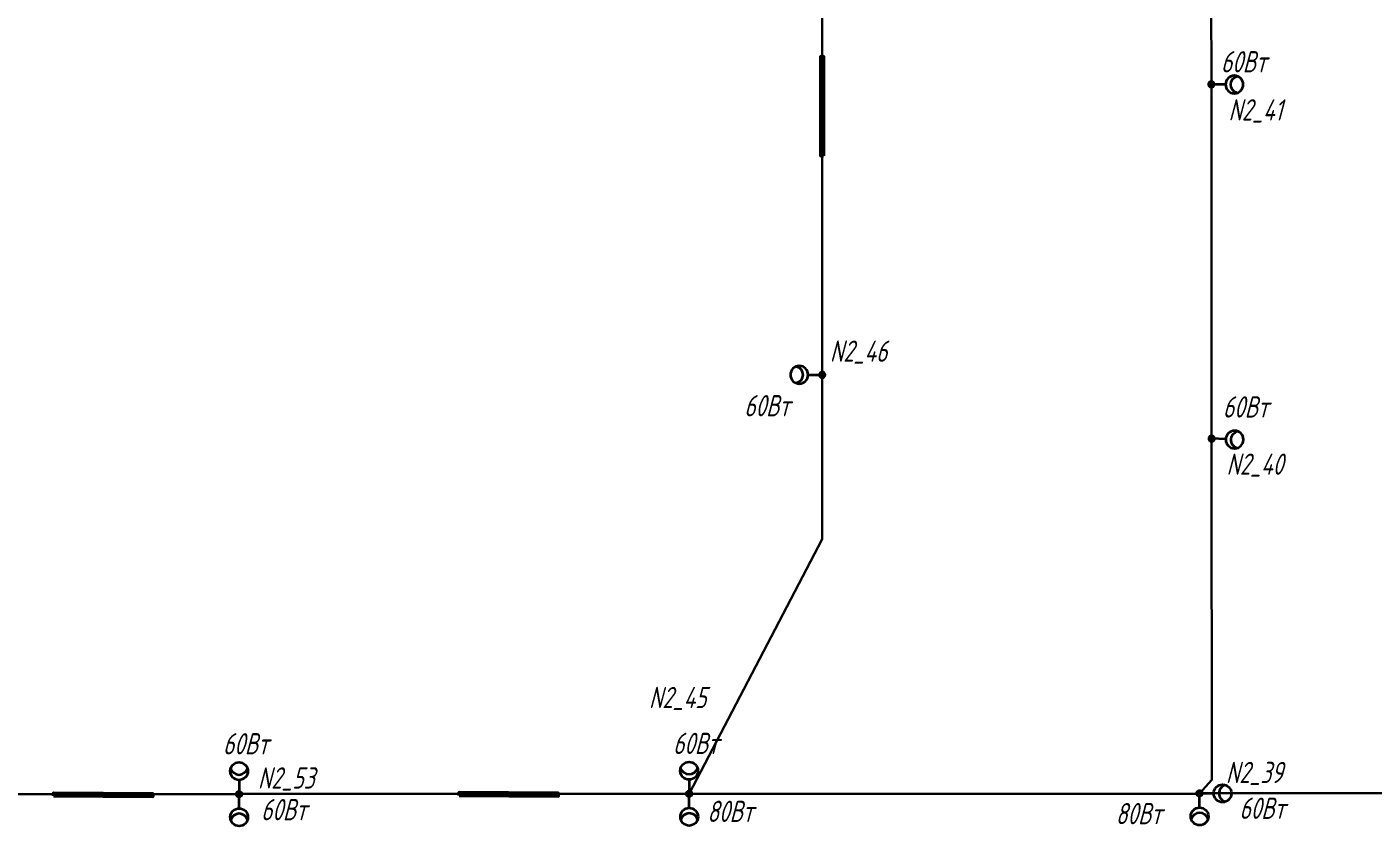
# Model space of a CAD drawing. Header units: millimetres. Extents: x 103153592 to 103552214, y 104936672 to 105182102.
# Drawn here: x 103246442 to 103341489, y 105002346 to 105058740 of the extents above; entities that cross this region are included whole.
import ezdxf

# ---------------------------------------------------------------- set-up
doc = ezdxf.new("R2010")
doc.units = ezdxf.units.MM
doc.linetypes.add('CONTINOUS', pattern=[0])
for name, color, linetype, lineweight in [('_ПР_НО', 10, 'Continuous', 30), ('ЭО_Воздушная линия', 10, 'Continuous', 35), ('ЭО_Кабельная линия', 3, 'ID_N', 30), ('ЭО_Пл_Опора', 10, 'Continuous', 35), ('ЭО_Пл_Опора_Светильники', 10, 'Continuous', 35), ('ЭО_Пл_Светильники', 10, 'Continuous', 25), ('ЭО_Пл_Светильники_Текст', 10, 'Continuous', 20)]:
    doc.layers.add(name, color=color, linetype=linetype, lineweight=lineweight)
doc.styles.add('ПБГС', font='simplex.shx', dxfattribs={"width": 0.8, "oblique": 15})
doc.linetypes.add('ID_N', pattern='A,0,3,-3,["N",ПБГС,S=1.2,R=0,X=-1,Y=-0.5],-3,6', length=15)

# ---------------------------------------------------------------- blocks, each defined once
blk = doc.blocks.new('промежуточная')
h = blk.add_hatch(color=255)
edge = h.paths.add_edge_path()
edge.add_arc((0, 0), 0.833, 0, 360)
at = {"lineweight": 30}
blk.add_circle((0, 0), 0.833, dxfattribs=at)
blk = doc.blocks.new('*U86')
at = {"layer": 'ЭО_Пл_Светильники'}
blk.add_line((0, 2), (0, 0), dxfattribs=at)
at = {"layer": 'ЭО_Пл_Светильники', "linetype": 'ByBlock', "xscale": 250, "yscale": 250, "zscale": 250}
blk.add_blockref('промежуточная', (0, 0), dxfattribs=at)
at = {"style": 'ПБГС', "oblique": 15, "width": 0.7, "flags": 1}
blk.add_attdef('NAME', (0, -6), '', height=3.5, dxfattribs=at)
at = {"layer": 'ЭО_Пл_Светильники_Текст', "style": 'ПБГС', "oblique": 15, "width": 0.7, "flags": 1}
for tag, p in [('TYPE', (0, 0)), ('MANUFACTURER', (0, -12)), ('SPECIFICATION_SECTION', (0, -18)), ('POWER', (0, -24)), ('GROUP', (0, -30))]:
    blk.add_attdef(tag, p, '', height=3.5, dxfattribs=at)
at = {"layer": 'ЭО_Пл_Светильники_Текст', "style": 'ПБГС', "oblique": 15, "width": 0.7}
blk.add_attdef('N_PYLON', (1208, -2548), '', height=1500, dxfattribs=at)
blk = doc.blocks.new('*U31')
at = {"layer": 'ЭО_Пл_Светильники'}
blk.add_line((0, 2), (0, 0), dxfattribs=at)
at = {"layer": 'ЭО_Пл_Светильники', "linetype": 'ByBlock', "xscale": 250, "yscale": 250, "zscale": 250}
blk.add_blockref('промежуточная', (0, 0), dxfattribs=at)
at = {"style": 'ПБГС', "oblique": 15, "width": 0.7, "flags": 1}
blk.add_attdef('NAME', (0, -6), '', height=3.5, dxfattribs=at)
at = {"layer": 'ЭО_Пл_Светильники_Текст', "style": 'ПБГС', "oblique": 15, "width": 0.7}
blk.add_attdef('N_PYLON', (1860, 726), '', height=1500, dxfattribs=at)
at = {"layer": 'ЭО_Пл_Светильники_Текст', "style": 'ПБГС', "oblique": 15, "width": 0.7, "flags": 1}
for tag, p in [('TYPE', (0, 0)), ('MANUFACTURER', (0, -12)), ('SPECIFICATION_SECTION', (0, -18)), ('POWER', (0, -24)), ('GROUP', (0, -30))]:
    blk.add_attdef(tag, p, '', height=3.5, dxfattribs=at)
blk = doc.blocks.new('*U32')
at = {"layer": 'ЭО_Пл_Светильники'}
blk.add_line((0, 2), (0, 0), dxfattribs=at)
at = {"layer": 'ЭО_Пл_Светильники', "linetype": 'ByBlock', "xscale": 250, "yscale": 250, "zscale": 250}
blk.add_blockref('промежуточная', (0, 0), dxfattribs=at)
at = {"style": 'ПБГС', "oblique": 15, "width": 0.7, "flags": 1}
blk.add_attdef('NAME', (0, -6), '', height=3.5, dxfattribs=at)
at = {"layer": 'ЭО_Пл_Светильники_Текст', "style": 'ПБГС', "oblique": 15, "width": 0.7}
blk.add_attdef('N_PYLON', (-2834, 6045), '', height=1500, dxfattribs=at)
at = {"layer": 'ЭО_Пл_Светильники_Текст', "style": 'ПБГС', "oblique": 15, "width": 0.7, "flags": 1}
for tag, p in [('TYPE', (0, 0)), ('MANUFACTURER', (0, -12)), ('SPECIFICATION_SECTION', (0, -18)), ('POWER', (0, -24)), ('GROUP', (0, -30))]:
    blk.add_attdef(tag, p, '', height=3.5, dxfattribs=at)
blk = doc.blocks.new('*U4')
at = {"layer": 'ЭО_Пл_Светильники'}
blk.add_line((0, 2), (0, 0), dxfattribs=at)
at = {"layer": 'ЭО_Пл_Светильники', "linetype": 'ByBlock', "xscale": 250, "yscale": 250, "zscale": 250}
blk.add_blockref('промежуточная', (0, 0), dxfattribs=at)
at = {"style": 'ПБГС', "oblique": 15, "width": 0.7, "flags": 1}
blk.add_attdef('NAME', (0, -6), '', height=3.5, dxfattribs=at)
at = {"layer": 'ЭО_Пл_Светильники_Текст', "style": 'ПБГС', "oblique": 15, "width": 0.7}
blk.add_attdef('N_PYLON', (539, 925), '', height=1500, dxfattribs=at)
at = {"layer": 'ЭО_Пл_Светильники_Текст', "style": 'ПБГС', "oblique": 15, "width": 0.7, "flags": 1}
for tag, p in [('TYPE', (0, 0)), ('MANUFACTURER', (0, -12)), ('SPECIFICATION_SECTION', (0, -18)), ('POWER', (0, -24)), ('GROUP', (0, -30))]:
    blk.add_attdef(tag, p, '', height=3.5, dxfattribs=at)
blk = doc.blocks.new('*U35')
at = {"layer": 'ЭО_Пл_Светильники'}
blk.add_line((0, 2), (0, 0), dxfattribs=at)
at = {"layer": 'ЭО_Пл_Светильники', "linetype": 'ByBlock', "xscale": 250, "yscale": 250, "zscale": 250}
blk.add_blockref('промежуточная', (0, 0), dxfattribs=at)
at = {"style": 'ПБГС', "oblique": 15, "width": 0.7, "flags": 1}
blk.add_attdef('NAME', (0, -6), '', height=3.5, dxfattribs=at)
at = {"layer": 'ЭО_Пл_Светильники_Текст', "style": 'ПБГС', "oblique": 15, "width": 0.7}
blk.add_attdef('N_PYLON', (1328, 394), '', height=1500, dxfattribs=at)
at = {"layer": 'ЭО_Пл_Светильники_Текст', "style": 'ПБГС', "oblique": 15, "width": 0.7, "flags": 1}
for tag, p in [('TYPE', (0, 0)), ('MANUFACTURER', (0, -12)), ('SPECIFICATION_SECTION', (0, -18)), ('POWER', (0, -24)), ('GROUP', (0, -30))]:
    blk.add_attdef(tag, p, '', height=3.5, dxfattribs=at)
blk = doc.blocks.new('*U88')
at = {"layer": 'ЭО_Пл_Светильники'}
blk.add_line((0, 2), (0, 0), dxfattribs=at)
at = {"layer": 'ЭО_Пл_Светильники', "linetype": 'ByBlock', "xscale": 250, "yscale": 250, "zscale": 250}
blk.add_blockref('промежуточная', (0, 0), dxfattribs=at)
at = {"style": 'ПБГС', "oblique": 15, "width": 0.7, "flags": 1}
blk.add_attdef('NAME', (0, -6), '', height=3.5, dxfattribs=at)
at = {"layer": 'ЭО_Пл_Светильники_Текст', "style": 'ПБГС', "oblique": 15, "width": 0.7, "flags": 1}
for tag, p in [('TYPE', (0, 0)), ('MANUFACTURER', (0, -12)), ('SPECIFICATION_SECTION', (0, -18)), ('POWER', (0, -24)), ('GROUP', (0, -30))]:
    blk.add_attdef(tag, p, '', height=3.5, dxfattribs=at)
at = {"layer": 'ЭО_Пл_Светильники_Текст', "style": 'ПБГС', "oblique": 15, "width": 0.7}
blk.add_attdef('N_PYLON', (1049, -2548), '', height=1500, dxfattribs=at)
blk = doc.blocks.new('*U17')
at = {"layer": 'ЭО_Пл_Опора_Светильники'}
h = blk.add_hatch(color=256, dxfattribs=at)
h.dxf.hatch_style = 1
h.paths.add_polyline_path([(1, -199, 1), (-1, 199, 1)])
blk.add_line((1000, 5), (0, 0), dxfattribs=at)
for centre, radius in [((0, 0), 199), ((1625, 9), 625)]:
    blk.add_circle(centre, radius, dxfattribs=at)
blk.add_arc((2000, 11), 625, 107.77112, 252.85591, dxfattribs=at)
at = {"style": 'ПБГС', "oblique": 15, "width": 0.7, "flags": 1}
for tag, p, height in [('TYPE', (-1704, -2539), 525000), ('NAME', (0, -3506), 875), ('MANUFACTURER', (0, -5006), 875), ('SPECIFICATION_SECTION', (0, -6506), 875), ('GROUP', (0, -9506), 875)]:
    blk.add_attdef(tag, p, '', height=height, dxfattribs=at)
at = {"layer": 'ЭО_Пл_Светильники_Текст', "style": 'ПБГС', "oblique": 15, "width": 0.7}
blk.add_attdef('POWER', (672, -848), '', height=1500, dxfattribs=at)
blk = doc.blocks.new('*U29')
at = {"layer": 'ЭО_Пл_Опора_Светильники'}
h = blk.add_hatch(color=256, dxfattribs=at)
h.dxf.hatch_style = 1
h.paths.add_polyline_path([(8, -199, 1), (-8, 199, 1)])
blk.add_line((999, 39), (0, 0), dxfattribs=at)
for centre, radius in [((0, 0), 199), ((1624, 64), 625)]:
    blk.add_circle(centre, radius, dxfattribs=at)
blk.add_arc((1998, 79), 625, 109.71069, 254.79548, dxfattribs=at)
at = {"style": 'ПБГС', "oblique": 15, "width": 0.7, "flags": 1}
for tag, p, height in [('TYPE', (-1704, -2539), 525000), ('NAME', (0, -3506), 875), ('MANUFACTURER', (0, -5006), 875), ('SPECIFICATION_SECTION', (0, -6506), 875), ('GROUP', (0, -9506), 875)]:
    blk.add_attdef(tag, p, '', height=height, dxfattribs=at)
at = {"layer": 'ЭО_Пл_Светильники_Текст', "style": 'ПБГС', "oblique": 15, "width": 0.7}
blk.add_attdef('POWER', (788, -1489), '', height=1500, dxfattribs=at)
blk = doc.blocks.new('*U13')
at = {"layer": 'ЭО_Пл_Опора_Светильники'}
h = blk.add_hatch(color=256, dxfattribs=at)
h.dxf.hatch_style = 1
h.paths.add_polyline_path([(-1, 199, 1), (1, -199, 1)])
blk.add_line((-1000, -3), (0, 0), dxfattribs=at)
for centre, radius in [((-1625, -4), 625), ((0, 0), 199)]:
    blk.add_circle(centre, radius, dxfattribs=at)
blk.add_arc((-2000, -5), 625, 287.60753, 72.69232, dxfattribs=at)
at = {"style": 'ПБГС', "oblique": 15, "width": 0.7, "flags": 1}
for tag, p, height in [('TYPE', (-1704, -2539), 525000), ('NAME', (0, -3506), 875), ('MANUFACTURER', (0, -5006), 875), ('SPECIFICATION_SECTION', (0, -6506), 875), ('GROUP', (0, -9506), 875)]:
    blk.add_attdef(tag, p, '', height=height, dxfattribs=at)
at = {"layer": 'ЭО_Пл_Светильники_Текст', "style": 'ПБГС', "oblique": 15, "width": 0.7}
blk.add_attdef('POWER', (-5512, 2927), '', height=1500, dxfattribs=at)
blk = doc.blocks.new('*U39')
at = {"layer": 'ЭО_Пл_Опора_Светильники'}
h = blk.add_hatch(color=256, dxfattribs=at)
h.dxf.hatch_style = 1
h.paths.add_polyline_path([(-199, -1, 1), (199, 1, 1)])
blk.add_line((4, -1000), (0, 0), dxfattribs=at)
for centre, radius in [((0, 0), 199), ((7, -1625), 625)]:
    blk.add_circle(centre, radius, dxfattribs=at)
blk.add_arc((8, -2000), 625, 17.69341, 162.77821, dxfattribs=at)
at = {"style": 'ПБГС', "oblique": 15, "width": 0.7, "flags": 1}
for tag, p, height in [('TYPE', (-1704, -2539), 525000), ('NAME', (0, -3506), 875), ('MANUFACTURER', (0, -5006), 875), ('SPECIFICATION_SECTION', (0, -6506), 875), ('GROUP', (0, -9506), 875)]:
    blk.add_attdef(tag, p, '', height=height, dxfattribs=at)
at = {"layer": 'ЭО_Пл_Светильники_Текст', "style": 'ПБГС', "oblique": 15, "width": 0.7}
blk.add_attdef('POWER', (1278, -1989), '', height=1500, dxfattribs=at)
blk = doc.blocks.new('*U22')
at = {"layer": 'ЭО_Пл_Опора_Светильники'}
h = blk.add_hatch(color=256, dxfattribs=at)
h.dxf.hatch_style = 1
h.paths.add_polyline_path([(199, 0, 1), (-199, 0, 1)])
blk.add_line((0, 1000), (0, 0), dxfattribs=at)
for centre, radius in [((0, 1625), 625), ((0, 0), 199)]:
    blk.add_circle(centre, radius, dxfattribs=at)
blk.add_arc((0, 2000), 625, 197.45867, 342.54346, dxfattribs=at)
at = {"style": 'ПБГС', "oblique": 15, "width": 0.7, "flags": 1}
for tag, p, height in [('TYPE', (-1704, -2539), 525000), ('NAME', (0, -3506), 875), ('MANUFACTURER', (0, -5006), 875), ('SPECIFICATION_SECTION', (0, -6506), 875), ('GROUP', (0, -9506), 875)]:
    blk.add_attdef(tag, p, '', height=height, dxfattribs=at)
at = {"layer": 'ЭО_Пл_Светильники_Текст', "style": 'ПБГС', "oblique": 15, "width": 0.7}
blk.add_attdef('POWER', (-1140, 2808), '', height=1500, dxfattribs=at)
blk = doc.blocks.new('*U115')
at = {"layer": 'ЭО_Пл_Опора_Светильники'}
h = blk.add_hatch(color=256, dxfattribs=at)
h.dxf.hatch_style = 1
h.paths.add_polyline_path([(-199, -1, 1), (199, 1, 1)])
blk.add_line((4, -1000), (0, 0), dxfattribs=at)
for centre, radius in [((0, 0), 199), ((7, -1625), 625)]:
    blk.add_circle(centre, radius, dxfattribs=at)
blk.add_arc((8, -2000), 625, 17.69341, 162.77821, dxfattribs=at)
at = {"style": 'ПБГС', "oblique": 15, "width": 0.7, "flags": 1}
for tag, p, height in [('TYPE', (-1704, -2539), 525000), ('NAME', (0, -3506), 875), ('MANUFACTURER', (0, -5006), 875), ('SPECIFICATION_SECTION', (0, -6506), 875), ('GROUP', (0, -9506), 875)]:
    blk.add_attdef(tag, p, '', height=height, dxfattribs=at)
at = {"layer": 'ЭО_Пл_Светильники_Текст', "style": 'ПБГС', "oblique": 15, "width": 0.7}
blk.add_attdef('POWER', (1547, -1843), '', height=1500, dxfattribs=at)
blk = doc.blocks.new('*U64')
at = {"layer": 'ЭО_Пл_Опора_Светильники'}
h = blk.add_hatch(color=256, dxfattribs=at)
h.dxf.hatch_style = 1
h.paths.add_polyline_path([(0, -199, 1), (0, 199, 1)])
blk.add_line((1000, 1), (0, 0), dxfattribs=at)
for centre, radius in [((0, 0), 199), ((1625, 1), 625)]:
    blk.add_circle(centre, radius, dxfattribs=at)
blk.add_arc((2000, 2), 625, 107.50562, 252.59042, dxfattribs=at)
at = {"style": 'ПБГС', "oblique": 15, "width": 0.7, "flags": 1}
for tag, p, height in [('TYPE', (-1704, -2539), 525000), ('NAME', (0, -3506), 875), ('MANUFACTURER', (0, -5006), 875), ('SPECIFICATION_SECTION', (0, -6506), 875), ('GROUP', (0, -9506), 875)]:
    blk.add_attdef(tag, p, '', height=height, dxfattribs=at)
at = {"layer": 'ЭО_Пл_Светильники_Текст', "style": 'ПБГС', "oblique": 15, "width": 0.7}
blk.add_attdef('POWER', (2812, -1798), '', height=1500, dxfattribs=at)
blk = doc.blocks.new('*U65')
at = {"layer": 'ЭО_Пл_Опора_Светильники'}
h = blk.add_hatch(color=256, dxfattribs=at)
h.dxf.hatch_style = 1
h.paths.add_polyline_path([(-199, -1, 1), (199, 1, 1)])
blk.add_line((4, -1000), (0, 0), dxfattribs=at)
for centre, radius in [((0, 0), 199), ((7, -1625), 625)]:
    blk.add_circle(centre, radius, dxfattribs=at)
blk.add_arc((8, -2000), 625, 17.69341, 162.77821, dxfattribs=at)
at = {"style": 'ПБГС', "oblique": 15, "width": 0.7, "flags": 1}
for tag, p, height in [('TYPE', (-1704, -2539), 525000), ('NAME', (0, -3506), 875), ('MANUFACTURER', (0, -5006), 875), ('SPECIFICATION_SECTION', (0, -6506), 875), ('GROUP', (0, -9506), 875)]:
    blk.add_attdef(tag, p, '', height=height, dxfattribs=at)
at = {"layer": 'ЭО_Пл_Светильники_Текст', "style": 'ПБГС', "oblique": 15, "width": 0.7}
blk.add_attdef('POWER', (-5920, -2178), '', height=1500, dxfattribs=at)
blk = doc.blocks.new('*U141')
at = {"color": 0, "linetype": 'ByBlock', "lineweight": -2}
blk.add_lwpolyline([(0, -0.1), (7, -0.122), (7, 0.078), (0, 0.1)], close=True, dxfattribs=at)
at = {"style": 'ПБГС', "oblique": 15, "width": 0.8, "flags": 1}
blk.add_attdef('N_CROSSING', (0, -6.824), '', height=2.5, dxfattribs=at)
blk = doc.blocks.new('*U145')
at = {"layer": '_ПР_НО', "color": 5, "linetype": 'CONTINOUS', "lineweight": 50, "xscale": 1000, "yscale": 1000, "zscale": 1000, "rotation": 359.817495342157}
blk.add_blockref('*U141', (103248321, 105004575), dxfattribs=at)
blk = doc.blocks.new('*U146')
at = {"layer": '_ПР_НО', "color": 5, "linetype": 'CONTINOUS', "lineweight": 50, "xscale": 1000, "yscale": 1000, "zscale": 1000, "rotation": 359.817495342157}
blk.add_blockref('*U141', (103276953, 105004609), dxfattribs=at)
blk = doc.blocks.new('*U144')
at = {"color": 0, "linetype": 'ByBlock', "lineweight": -2}
blk.add_lwpolyline([(0.1, 0), (0.078, 7), (-0.122, 7), (-0.1, 0)], close=True, dxfattribs=at)
at = {"style": 'ПБГС', "oblique": 15, "width": 0.8, "flags": 1}
blk.add_attdef('N_CROSSING', (0, -6.824), '', height=2.5, dxfattribs=at)
blk = doc.blocks.new('*U147')
at = {"layer": '_ПР_НО', "color": 5, "linetype": 'CONTINOUS', "lineweight": 50, "xscale": 1000, "yscale": 1000, "zscale": 1000, "rotation": 359.817495342157}
blk.add_blockref('*U144', (103302596, 105049651), dxfattribs=at)

msp = doc.modelspace()

# ---------------------------------------------------------------- linework, layer by layer
at = {"layer": 'ЭО_Воздушная линия'}
for p, q in [((103261419, 105004596), (103238068, 105004559)), ((103293196, 105004623), (103261419, 105004596)), ((103353771, 105004676), (103329233, 105004655))]:
    msp.add_line(p, q, dxfattribs=at)
msp.add_lwpolyline([(103293196, 105004625), (103329233, 105004655)], dxfattribs=at)
at = {"layer": 'ЭО_Кабельная линия'}
for p, q in [((103330070, 105054684), (103330050, 105079686)), ((103330089, 105029686), (103330070, 105054686))]:
    msp.add_line(p, q, dxfattribs=at)
for points in [[(103302596, 105034189), (103302596, 105063081)], [(103293196, 105004623), (103302596, 105022584), (103302596, 105034189)], [(103329233, 105004655), (103330108, 105005611), (103330089, 105029684)]]:
    msp.add_lwpolyline(points, dxfattribs=at)

# ---------------------------------------------------------------- block references
at = {"layer": 'ЭО_Воздушная линия'}
for name in ['*U147', '*U145', '*U146']:
    msp.add_blockref(name, (0, 0), dxfattribs=at)
at = {"layer": 'ЭО_Пл_Опора'}
for name, p, values in [('*U86', (103330070, 105054684), {'N_PYLON': 'N2_41'}), ('*U4', (103302596, 105034186), {'N_PYLON': 'N2_46'}), ('*U88', (103330089, 105029684), {'N_PYLON': 'N2_40'}), ('*U32', (103293196, 105004623), {'N_PYLON': 'N2_45'}), ('*U35', (103261419, 105004596), {'N_PYLON': 'N2_53'}), ('*U31', (103329233, 105004653), {'N_PYLON': 'N2_39'})]:
    msp.add_blockref(name, p, dxfattribs=at).add_auto_attribs(values)
at = {"layer": 'ЭО_Пл_Светильники'}
ref = msp.add_blockref('*U17', (103330070, 105054685), dxfattribs=dict(at, xscale=-1, rotation=180))
ref.add_attrib('POWER', '60Вт', (103330741, 105055532), dxfattribs={"layer": 'ЭО_Пл_Светильники_Текст', "height": 1500, "style": 'ПБГС', "oblique": 15, "width": 0.7})
ref = msp.add_blockref('*U13', (103302596, 105034186), dxfattribs=dict(at, xscale=-1, rotation=180))
ref.add_attrib('POWER', '60Вт', (103297083, 105031260), dxfattribs={"layer": 'ЭО_Пл_Светильники_Текст', "height": 1500, "style": 'ПБГС', "oblique": 15, "width": 0.7})
ref = msp.add_blockref('*U29', (103330089, 105029685), dxfattribs=dict(at, xscale=-1, rotation=180))
ref.add_attrib('POWER', '60Вт', (103330878, 105031174), dxfattribs={"layer": 'ЭО_Пл_Светильники_Текст', "height": 1500, "style": 'ПБГС', "oblique": 15, "width": 0.7})
for name, p, values in [('*U22', (103261419, 105004596), {'POWER': '60Вт'}), ('*U22', (103293196, 105004623), {'POWER': '60Вт'}), ('*U64', (103329233, 105004653), {'POWER': '60Вт'}), ('*U115', (103261419, 105004596), {'POWER': '60Вт'}), ('*U39', (103293196, 105004623), {'POWER': '80Вт'}), ('*U65', (103329233, 105004653), {'POWER': '80Вт'})]:
    msp.add_blockref(name, p, dxfattribs=at).add_auto_attribs(values)

doc.saveas('drawing.dxf')
